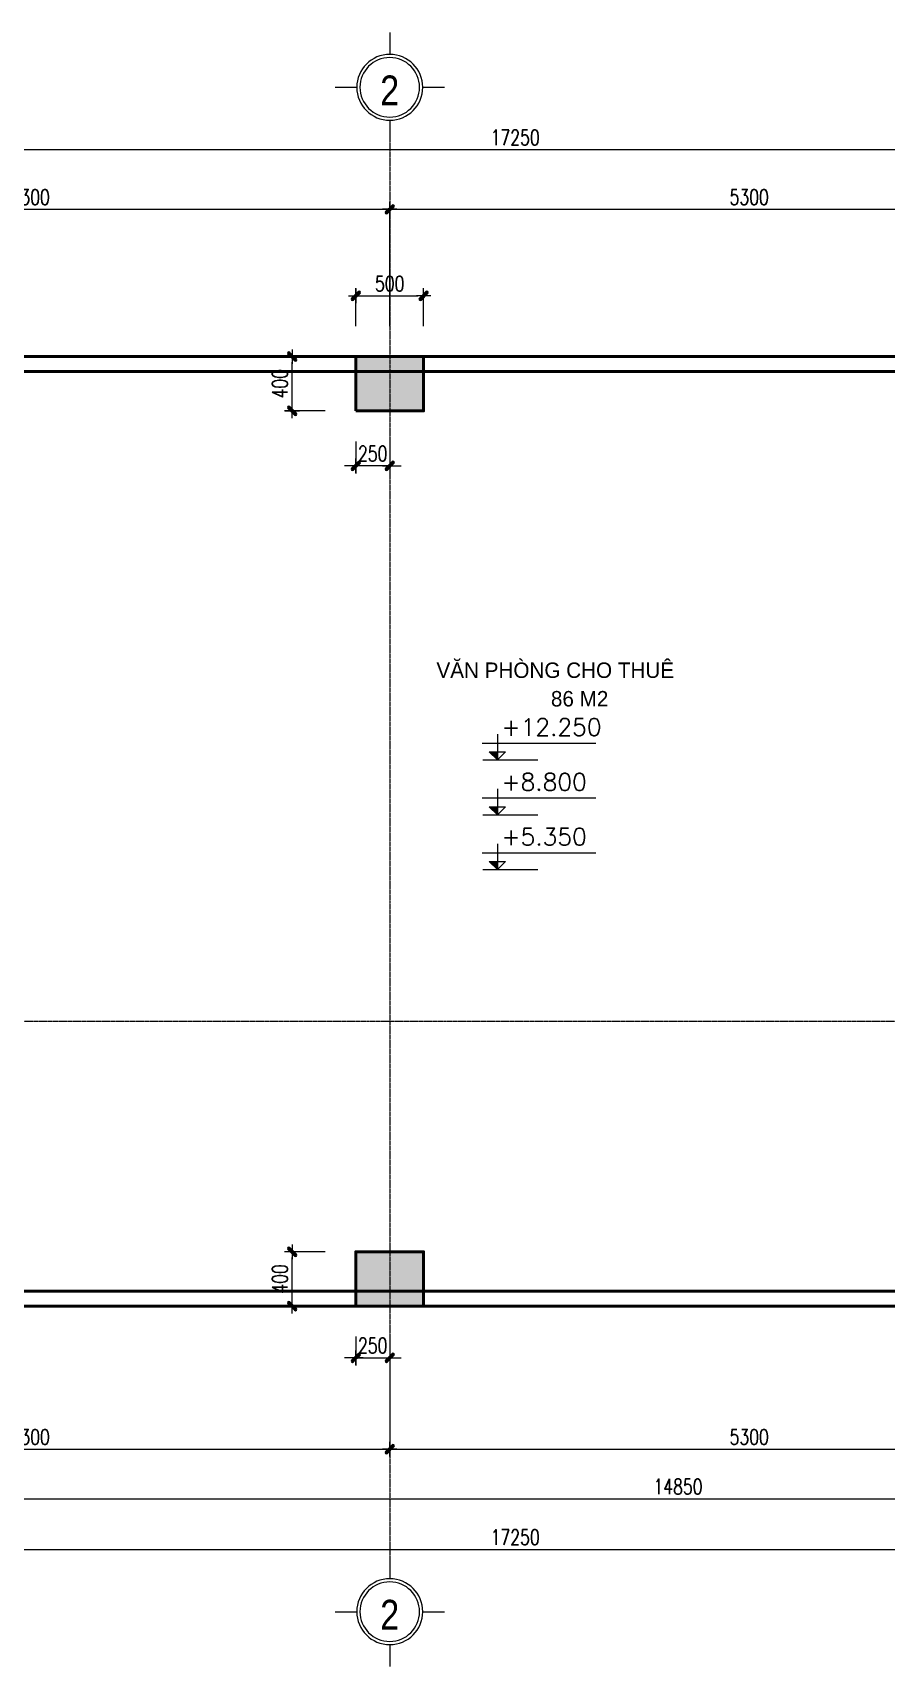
# Model space of a CAD drawing. Extents: x -165145 to 691808, y -202842 to 311040.
# Drawn here: x 551715 to 558008, y 80372 to 92417 of the extents above; entities that cross this region are included whole.
import ezdxf
from ezdxf.enums import TextEntityAlignment as Align

# ---------------------------------------------------------------- set-up
doc = ezdxf.new("R2010")
doc.units = 0
doc.header["$LTSCALE"] = 10
doc.header["$MEASUREMENT"] = 0
doc.linetypes.add('HIDDEN', pattern=[2.3807, 1.587, -0.7937])
doc.linetypes.add('TIM', pattern=[26.01, 10, -3, 0.01, -3, 10])
doc.layers.get('0').update_dxf_attribs({"linetype": 'CONTINUOUS'})
doc.layers.get('Defpoints').update_dxf_attribs({"color": 5, "linetype": 'CONTINUOUS'})
for name, color, linetype, lineweight in [('ARROWS', 1, 'CONTINUOUS', 0), ('DIM', 8, 'CONTINUOUS', 13), ('GE_KC_NETKHUAT', 9, 'HIDDEN', 20), ('netchia', 2, 'CONTINUOUS', 20), ('TEXT', 4, 'CONTINUOUS', 20), ('TRUC', 251, 'TIM', 5), ('wall', 7, 'CONTINUOUS', 50)]:
    doc.layers.add(name, color=color, linetype=linetype, lineweight=lineweight)
doc.styles.add('ROMANS', font='romans', dxfattribs={"width": 0.75, "bigfont": 'vns'})
doc.styles.add('STYLE1', font='')
doc.styles.add('VNARIALH', font='', dxfattribs={"width": 0.75})
doc.styles.add('VnArialNarrowH', font='')
doc.styles.get('STYLE1').set_extended_font_data('.VnAvantH')
doc.styles.get('VNARIALH').set_extended_font_data('.VnArialH')
doc.styles.get('VnArialNarrowH').set_extended_font_data('.VnArial NarrowH')
doc.dimstyles.new('fit0.75', dxfattribs={"dimscale": 0.5625, "dimtxt": 200, "dimasz": 75, "dimexe": 100, "dimexo": 400, "dimgap": 0.03, "dimtad": 0, "dimdec": 0, "dimdsep": 46, "dimtxsty": 'ROMANS', "dimblk": 'alex', "dimcen": 150, "dimclrd": 8, "dimclre": 8, "dimclrt": 7, "dimaunit": 1, "dimadec": 0, "dimazin": 0, "dimtfac": 0.072, "dimtdec": 0, "dimtix": 1, "dimtmove": 2, "dimatfit": 3, "dimldrblk": 'a-01', "dimfxl": 100, "dimtvp": 0.8, "dimtolj": 1, "dimarcsym": 0})

# ---------------------------------------------------------------- blocks, each defined once
blk = doc.blocks.new('tentruc')
at = {"layer": 'DIM'}
for p, q in [((0, 311), (0, 516)), ((-516, 0), (-311, 0)), ((-516, 0), (-311, 0)), ((311, 0), (516, 0)), ((311, 0), (516, 0)), ((0, -516), (0, -311))]:
    blk.add_line(p, q, dxfattribs=at)
at = {"layer": 'DIM', "ltscale": 0.5}
blk.add_circle((0, 0), 311, dxfattribs=at)
at = {"layer": 'DIM'}
blk.add_circle((0, 0), 281, dxfattribs=at)
at = {"layer": 'DIM', "color": 7, "linetype": 'ByBlock', "ltscale": 0.5, "style": 'VNARIALH', "width": 1.1}
blk.add_attdef('A', text='', height=281, dxfattribs=at).set_placement((0, -107), align=Align.CENTER)
blk = doc.blocks.new('alex')
at = {"layer": 'ARROWS'}
h = blk.add_hatch(color=1, dxfattribs=at)
edge = h.paths.add_edge_path()
edge.add_line((0.4, 0.74), (-0.74, -0.4))
edge.add_ellipse((-0.57, -0.57), major_axis=(0.17, 0.17), ratio=1, start_angle=90, end_angle=270)
edge.add_line((-0.4, -0.74), (0.74, 0.4))
edge.add_ellipse((0.57, 0.57), major_axis=(0.17, 0.17), ratio=1, start_angle=270, end_angle=450)
blk.add_lwpolyline([(0.4, 0.74), (-0.74, -0.4, 1), (-0.4, -0.74), (0.74, 0.4, 1)], format="xyb", close=True, dxfattribs=at)
at = {"layer": 'netchia', "color": 2}
for p, q in [((1.27, 0), (-1.27, 0)), ((0, -1.27), (0, 1.27))]:
    blk.add_line(p, q, dxfattribs=at)
blk = doc.blocks.new('*D240')
at = {"layer": 'Defpoints', "color": 0, "ltscale": 0.05, "transparency": 16777216}
for p in [(1196016, -197134), (1196485, -197134), (1196485, -197534)]:
    blk.add_point(p, dxfattribs=at)
at = {"layer": 'DIM', "color": 8, "lineweight": -2, "ltscale": 0.05, "transparency": 16777216}
for p, q in [((1196260, -197134), (1195959, -197134)), ((1196016, -197492), (1196016, -197176)), ((1196260, -197534), (1195959, -197534))]:
    blk.add_line(p, q, dxfattribs=at)
at = {"layer": 'DIM', "color": 8, "lineweight": -2, "ltscale": 0.05, "transparency": 16777216, "xscale": 42.1875, "yscale": 42.1875, "zscale": 42.1875}
for p, rotation in [((1196016, -197134), 90), ((1196016, -197534), 270)]:
    blk.add_blockref('alex', p, dxfattribs=dict(at, rotation=rotation))
at = {"layer": 'DIM', "color": 7, "ltscale": 0.05, "transparency": 16777216, "insert": (1195926, -197334), "char_height": 112.5, "attachment_point": 5, "rotation": 90, "style": 'ROMANS'}
blk.add_mtext('\\A1;400', dxfattribs=at)
blk = doc.blocks.new('a-01')
at = {"layer": 'ARROWS'}
blk.add_hatch(color=256, dxfattribs=at).paths.add_polyline_path([(-1.8, 0.49), (-1.8, -0.49), (0, 0)])
at = {"layer": 'netchia'}
blk.add_lwpolyline([(-1.8, 0.49), (-1.8, -0.49), (0, 0), (0, 0)], close=True, dxfattribs=at)
blk = doc.blocks.new('*D241')
at = {"layer": 'Defpoints', "color": 0, "ltscale": 0.05, "transparency": 16777216}
for p in [(1196016, -190534), (1196485, -190534), (1196485, -190934)]:
    blk.add_point(p, dxfattribs=at)
at = {"layer": 'DIM', "color": 8, "lineweight": -2, "ltscale": 0.05, "transparency": 16777216}
for p, q in [((1196260, -190534), (1195959, -190534)), ((1196016, -190892), (1196016, -190576)), ((1196260, -190934), (1195959, -190934))]:
    blk.add_line(p, q, dxfattribs=at)
at = {"layer": 'DIM', "color": 8, "lineweight": -2, "ltscale": 0.05, "transparency": 16777216, "xscale": 42.1875, "yscale": 42.1875, "zscale": 42.1875}
for p, rotation in [((1196016, -190534), 90), ((1196016, -190934), 270)]:
    blk.add_blockref('alex', p, dxfattribs=dict(at, rotation=rotation))
at = {"layer": 'DIM', "color": 7, "ltscale": 0.05, "transparency": 16777216, "insert": (1195926, -190734), "char_height": 112.5, "attachment_point": 5, "rotation": 90, "style": 'ROMANS'}
blk.add_mtext('\\A1;400', dxfattribs=at)
blk = doc.blocks.new('*D245')
at = {"layer": 'Defpoints', "color": 0, "ltscale": 0.05, "transparency": 16777216}
for p in [(1196735, -189448), (1191435, -190534), (1196735, -190534)]:
    blk.add_point(p, dxfattribs=at)
at = {"layer": 'DIM', "color": 8, "lineweight": -2, "ltscale": 0.05, "transparency": 16777216}
for p, q in [((1191435, -190309), (1191435, -189392)), ((1191477, -189448), (1196693, -189448)), ((1196735, -190309), (1196735, -189392))]:
    blk.add_line(p, q, dxfattribs=at)
at = {"layer": 'DIM', "color": 8, "lineweight": -2, "ltscale": 0.05, "transparency": 16777216, "xscale": 42.1875, "yscale": 42.1875, "zscale": 42.1875, "rotation": 180}
blk.add_blockref('alex', (1191435, -189448), dxfattribs=at)
at = {"layer": 'DIM', "color": 8, "lineweight": -2, "ltscale": 0.05, "transparency": 16777216, "xscale": 42.1875, "yscale": 42.1875, "zscale": 42.1875}
blk.add_blockref('alex', (1196735, -189448), dxfattribs=at)
at = {"layer": 'DIM', "color": 7, "ltscale": 0.05, "transparency": 16777216, "insert": (1194085, -189358), "char_height": 112.5, "attachment_point": 5, "style": 'ROMANS'}
blk.add_mtext('\\A1;5300', dxfattribs=at)
blk = doc.blocks.new('*D262')
at = {"layer": 'Defpoints', "color": 0, "transparency": 16777216}
for p in [(1196485, -197534), (1196735, -197534), (1196735, -197915)]:
    blk.add_point(p, dxfattribs=at)
at = {"layer": 'DIM', "color": 8, "lineweight": -2, "transparency": 16777216}
for p, q in [((1196485, -197759), (1196485, -197971)), ((1196735, -197759), (1196735, -197971)), ((1196443, -197915), (1196401, -197915)), ((1196485, -197915), (1196735, -197915)), ((1196777, -197915), (1196819, -197915))]:
    blk.add_line(p, q, dxfattribs=at)
at = {"layer": 'DIM', "color": 8, "lineweight": -2, "transparency": 16777216, "xscale": 42.1875, "yscale": 42.1875, "zscale": 42.1875}
blk.add_blockref('alex', (1196485, -197915), dxfattribs=at)
at = {"layer": 'DIM', "color": 8, "lineweight": -2, "transparency": 16777216, "xscale": 42.1875, "yscale": 42.1875, "zscale": 42.1875, "rotation": 180}
blk.add_blockref('alex', (1196735, -197915), dxfattribs=at)
at = {"layer": 'DIM', "color": 7, "transparency": 16777216, "insert": (1196610, -197825), "char_height": 112.5, "attachment_point": 5, "style": 'ROMANS'}
blk.add_mtext('\\A1;250', dxfattribs=at)
blk = doc.blocks.new('cot0.000')
at = {"linetype": 'ByBlock', "ltscale": 0.5}
blk.add_hatch(color=7, dxfattribs=at).paths.add_polyline_path([(0, 65), (-67, 65), (0, 0)])
at = {"color": 7, "linetype": 'ByBlock', "ltscale": 0.5}
for p, q in [((-124, 138), (807, 138)), ((0, 212), (0, 0)), ((-121, 0), (332, 0)), ((0, 0), (-67, 65)), ((-67, 65), (67, 65)), ((0, 0), (67, 65))]:
    blk.add_line(p, q, dxfattribs=at)
at = {"color": 7, "linetype": 'ByBlock', "ltscale": 0.5, "style": 'ROMANS'}
blk.add_attdef('%%P0.000', (33, 199), '', height=141, dxfattribs=at)
blk = doc.blocks.new('*D269')
at = {"layer": 'Defpoints', "color": 0, "transparency": 16777216}
for p in [(1191435, -197162), (1206285, -197162), (1206285, -198955)]:
    blk.add_point(p, dxfattribs=at)
at = {"layer": 'DIM', "color": 8, "lineweight": -2, "transparency": 16777216}
for p, q in [((1191435, -197387), (1191435, -199011)), ((1206285, -197387), (1206285, -199011)), ((1191477, -198955), (1206243, -198955))]:
    blk.add_line(p, q, dxfattribs=at)
at = {"layer": 'DIM', "color": 8, "lineweight": -2, "transparency": 16777216, "xscale": 42.1875, "yscale": 42.1875, "zscale": 42.1875, "rotation": 180}
blk.add_blockref('alex', (1191435, -198955), dxfattribs=at)
at = {"layer": 'DIM', "color": 8, "lineweight": -2, "transparency": 16777216, "xscale": 42.1875, "yscale": 42.1875, "zscale": 42.1875}
blk.add_blockref('alex', (1206285, -198955), dxfattribs=at)
at = {"layer": 'DIM', "color": 7, "transparency": 16777216, "insert": (1198860, -198865), "char_height": 112.5, "attachment_point": 5, "style": 'ROMANS'}
blk.add_mtext('\\A1;14850', dxfattribs=at)
blk = doc.blocks.new('*D273')
at = {"layer": 'Defpoints', "color": 0, "transparency": 16777216}
for p in [(1196735, -197534), (1202035, -197534), (1202035, -198589)]:
    blk.add_point(p, dxfattribs=at)
at = {"layer": 'DIM', "color": 8, "lineweight": -2, "transparency": 16777216}
for p, q in [((1196735, -197759), (1196735, -198646)), ((1202035, -197759), (1202035, -198646)), ((1196777, -198589), (1201993, -198589))]:
    blk.add_line(p, q, dxfattribs=at)
at = {"layer": 'DIM', "color": 8, "lineweight": -2, "transparency": 16777216, "xscale": 42.1875, "yscale": 42.1875, "zscale": 42.1875, "rotation": 180}
blk.add_blockref('alex', (1196735, -198589), dxfattribs=at)
at = {"layer": 'DIM', "color": 8, "lineweight": -2, "transparency": 16777216, "xscale": 42.1875, "yscale": 42.1875, "zscale": 42.1875}
blk.add_blockref('alex', (1202035, -198589), dxfattribs=at)
at = {"layer": 'DIM', "color": 7, "transparency": 16777216, "insert": (1199385, -198499), "char_height": 112.5, "attachment_point": 5, "style": 'ROMANS'}
blk.add_mtext('\\A1;5300', dxfattribs=at)
blk = doc.blocks.new('*D274')
at = {"layer": 'Defpoints', "color": 0, "transparency": 16777216}
for p in [(1191435, -197534), (1196735, -197534), (1196735, -198589)]:
    blk.add_point(p, dxfattribs=at)
at = {"layer": 'DIM', "color": 8, "lineweight": -2, "transparency": 16777216}
for p, q in [((1191435, -197759), (1191435, -198646)), ((1196735, -197759), (1196735, -198646)), ((1191477, -198589), (1196693, -198589))]:
    blk.add_line(p, q, dxfattribs=at)
at = {"layer": 'DIM', "color": 8, "lineweight": -2, "transparency": 16777216, "xscale": 42.1875, "yscale": 42.1875, "zscale": 42.1875, "rotation": 180}
blk.add_blockref('alex', (1191435, -198589), dxfattribs=at)
at = {"layer": 'DIM', "color": 8, "lineweight": -2, "transparency": 16777216, "xscale": 42.1875, "yscale": 42.1875, "zscale": 42.1875}
blk.add_blockref('alex', (1196735, -198589), dxfattribs=at)
at = {"layer": 'DIM', "color": 7, "transparency": 16777216, "insert": (1194085, -198499), "char_height": 112.5, "attachment_point": 5, "style": 'ROMANS'}
blk.add_mtext('\\A1;5300', dxfattribs=at)
blk = doc.blocks.new('*D278')
at = {"layer": 'Defpoints', "color": 0, "transparency": 16777216}
for p in [(1202035, -189448), (1196735, -190534), (1202035, -190534)]:
    blk.add_point(p, dxfattribs=at)
at = {"layer": 'DIM', "color": 8, "lineweight": -2, "transparency": 16777216}
for p, q in [((1196735, -190309), (1196735, -189392)), ((1196777, -189448), (1201993, -189448)), ((1202035, -190309), (1202035, -189392))]:
    blk.add_line(p, q, dxfattribs=at)
at = {"layer": 'DIM', "color": 8, "lineweight": -2, "transparency": 16777216, "xscale": 42.1875, "yscale": 42.1875, "zscale": 42.1875, "rotation": 180}
blk.add_blockref('alex', (1196735, -189448), dxfattribs=at)
at = {"layer": 'DIM', "color": 8, "lineweight": -2, "transparency": 16777216, "xscale": 42.1875, "yscale": 42.1875, "zscale": 42.1875}
blk.add_blockref('alex', (1202035, -189448), dxfattribs=at)
at = {"layer": 'DIM', "color": 7, "transparency": 16777216, "insert": (1199385, -189358), "char_height": 112.5, "attachment_point": 5, "style": 'ROMANS'}
blk.add_mtext('\\A1;5300', dxfattribs=at)
blk = doc.blocks.new('*D282')
at = {"layer": 'Defpoints', "color": 0, "transparency": 16777216}
for p in [(1206285, -189008), (1189035, -190534), (1206285, -190534)]:
    blk.add_point(p, dxfattribs=at)
at = {"layer": 'DIM', "color": 8, "lineweight": -2, "transparency": 16777216}
for p, q in [((1189035, -190309), (1189035, -188952)), ((1206285, -190309), (1206285, -188952)), ((1189077, -189008), (1206243, -189008))]:
    blk.add_line(p, q, dxfattribs=at)
at = {"layer": 'DIM', "color": 8, "lineweight": -2, "transparency": 16777216, "xscale": 42.1875, "yscale": 42.1875, "zscale": 42.1875, "rotation": 180}
blk.add_blockref('alex', (1189035, -189008), dxfattribs=at)
at = {"layer": 'DIM', "color": 8, "lineweight": -2, "transparency": 16777216, "xscale": 42.1875, "yscale": 42.1875, "zscale": 42.1875}
blk.add_blockref('alex', (1206285, -189008), dxfattribs=at)
at = {"layer": 'DIM', "color": 7, "transparency": 16777216, "insert": (1197660, -188918), "char_height": 112.5, "attachment_point": 5, "style": 'ROMANS'}
blk.add_mtext('\\A1;17250', dxfattribs=at)
blk = doc.blocks.new('*D283')
at = {"layer": 'Defpoints', "color": 0, "transparency": 16777216}
for p in [(1189035, -197534), (1206285, -198058), (1206285, -199328)]:
    blk.add_point(p, dxfattribs=at)
at = {"layer": 'DIM', "color": 8, "lineweight": -2, "transparency": 16777216}
for p, q in [((1189035, -197759), (1189035, -199384)), ((1206285, -198283), (1206285, -199384)), ((1189077, -199328), (1206243, -199328))]:
    blk.add_line(p, q, dxfattribs=at)
at = {"layer": 'DIM', "color": 8, "lineweight": -2, "transparency": 16777216, "xscale": 42.1875, "yscale": 42.1875, "zscale": 42.1875, "rotation": 180}
blk.add_blockref('alex', (1189035, -199328), dxfattribs=at)
at = {"layer": 'DIM', "color": 8, "lineweight": -2, "transparency": 16777216, "xscale": 42.1875, "yscale": 42.1875, "zscale": 42.1875}
blk.add_blockref('alex', (1206285, -199328), dxfattribs=at)
at = {"layer": 'DIM', "color": 7, "transparency": 16777216, "insert": (1197660, -199238), "char_height": 112.5, "attachment_point": 5, "style": 'ROMANS'}
blk.add_mtext('\\A1;17250', dxfattribs=at)
blk = doc.blocks.new('*D234')
at = {"layer": 'Defpoints', "color": 0, "transparency": 16777216}
for p in [(1196985, -190086), (1196485, -190534), (1196985, -190534)]:
    blk.add_point(p, dxfattribs=at)
at = {"layer": 'DIM', "color": 8, "lineweight": -2, "transparency": 16777216}
for p, q in [((1196485, -190309), (1196485, -190030)), ((1196985, -190309), (1196985, -190030)), ((1196527, -190086), (1196943, -190086))]:
    blk.add_line(p, q, dxfattribs=at)
at = {"layer": 'DIM', "color": 8, "lineweight": -2, "transparency": 16777216, "xscale": 42.1875, "yscale": 42.1875, "zscale": 42.1875, "rotation": 180}
blk.add_blockref('alex', (1196485, -190086), dxfattribs=at)
at = {"layer": 'DIM', "color": 8, "lineweight": -2, "transparency": 16777216, "xscale": 42.1875, "yscale": 42.1875, "zscale": 42.1875}
blk.add_blockref('alex', (1196985, -190086), dxfattribs=at)
at = {"layer": 'DIM', "color": 7, "transparency": 16777216, "insert": (1196735, -189996), "char_height": 112.5, "attachment_point": 5, "style": 'ROMANS'}
blk.add_mtext('\\A1;500', dxfattribs=at)
blk = doc.blocks.new('*D235')
at = {"layer": 'Defpoints', "color": 0, "transparency": 16777216}
for p in [(1196485, -190934), (1196735, -190934), (1196485, -191339)]:
    blk.add_point(p, dxfattribs=at)
at = {"layer": 'DIM', "color": 8, "lineweight": -2, "transparency": 16777216}
for p, q in [((1196485, -191159), (1196485, -191395)), ((1196735, -191159), (1196735, -191395)), ((1196443, -191339), (1196401, -191339)), ((1196735, -191339), (1196485, -191339)), ((1196777, -191339), (1196819, -191339))]:
    blk.add_line(p, q, dxfattribs=at)
at = {"layer": 'DIM', "color": 8, "lineweight": -2, "transparency": 16777216, "xscale": 42.1875, "yscale": 42.1875, "zscale": 42.1875}
blk.add_blockref('alex', (1196485, -191339), dxfattribs=at)
at = {"layer": 'DIM', "color": 8, "lineweight": -2, "transparency": 16777216, "xscale": 42.1875, "yscale": 42.1875, "zscale": 42.1875, "rotation": 180}
blk.add_blockref('alex', (1196735, -191339), dxfattribs=at)
at = {"layer": 'DIM', "color": 7, "transparency": 16777216, "insert": (1196610, -191249), "char_height": 112.5, "attachment_point": 5, "style": 'ROMANS'}
blk.add_mtext('\\A1;250', dxfattribs=at)
blk = doc.blocks.new('A$C1ec07113')
at = {"layer": 'wall', "ltscale": 0.05}
h = blk.add_hatch(dxfattribs=at)
h.set_pattern_fill('AR-CONC', color=256, style=0)
h.set_pattern_definition([(310, (-986924.6383, -113304.732), (7.172601826, 0.62752135), [0.75, -8.25]), (5, (-986924.638, -113304.732), (-1.387513336, -7.521921337), [0.6, -6.6]), (259.5486, (-986924.0406, -113304.6796), (5.785093817, -6.89439542), [0.6374019, -7.01142112]), (313.8158, (-986924.638, -113306.732), (10.67241049, 1.65519014), [1.125, -12.375]), (263.3644, (-986923.749, -113306.594), (9.34662706, -9.74117871), [0.95610288, -10.51713]), (8.8158, (-986924.638, -113306.732), (9.34661945, -9.74118601), [0.9, -9.9]), (339, (-986923.6383, -113306.232), (5.96907052, 4.026188907), [0.75, -8.25]), (34, (-986923.638, -113306.232), (2.43315332, -7.25150045), [0.6, -6.6]), (288.5486, (-986923.141, -113305.8964), (8.402226286, -3.225304967), [0.6374019, -7.01142112]), (322.5, (-986924.6383, -113304.732), (0.121598553, -3.328938538), [0, -6.52, 0, -6.7, 0, -6.625]), (352.5, (-986924.6383, -113304.732), (2.630695374, -3.944117119), [0, -3.82, 0, -6.37, 0, -2.525]), (32.5, (-986926.8683, -113304.732), (5.338224362, 0.225548717), [0, -2.5, 0, -7.8, 0, -10.35]), (42.5, (-986927.8683, -113304.732), (5.831861693, -1.001049823), [0, -3.25, 0, -5.18, 0, -7.35])])
h.paths.add_polyline_path([(15157.5, 57555.9), (14657.5, 57555.9), (14657.5, 57155.9), (15157.5, 57155.9)])
h = blk.add_hatch(dxfattribs=at)
h.set_pattern_fill('AR-CONC', color=256, style=0)
h.set_pattern_definition([(310, (-986924.6383, -119904.7266), (7.172601826, 0.62752135), [0.75, -8.25]), (5, (-986924.638, -119904.7266), (-1.387513336, -7.521921337), [0.6, -6.6]), (259.5486, (-986924.0406, -119904.674), (5.785093817, -6.89439542), [0.6374019, -7.01142112]), (313.8158, (-986924.638, -119906.727), (10.67241049, 1.65519014), [1.125, -12.375]), (263.3644, (-986923.749, -119906.589), (9.34662706, -9.74117871), [0.95610288, -10.51713]), (8.8158, (-986924.638, -119906.727), (9.34661945, -9.74118601), [0.9, -9.9]), (339, (-986923.6383, -119906.2266), (5.96907052, 4.026188907), [0.75, -8.25]), (34, (-986923.638, -119906.2266), (2.43315332, -7.25150045), [0.6, -6.6]), (288.5486, (-986923.141, -119905.891), (8.402226286, -3.225304967), [0.6374019, -7.01142112]), (322.5, (-986924.6383, -119904.7266), (0.121598553, -3.328938538), [0, -6.52, 0, -6.7, 0, -6.625]), (352.5, (-986924.6383, -119904.7266), (2.630695374, -3.944117119), [0, -3.82, 0, -6.37, 0, -2.525]), (32.5, (-986926.8683, -119904.7266), (5.338224362, 0.225548717), [0, -2.5, 0, -7.8, 0, -10.35]), (42.5, (-986927.8683, -119904.7266), (5.831861693, -1.001049823), [0, -3.25, 0, -5.18, 0, -7.35])])
h.paths.add_polyline_path([(15157.5, 50955.9), (14657.5, 50955.9), (14657.5, 50555.9), (15157.5, 50555.9)])
at = {"layer": 'TRUC', "ltscale": 0.05}
for p, q in [((14907.5, 59138.3), (14907.5, 48705.8)), ((5131.3, 57555.9), (26472.1, 57555.9)), ((5131.3, 52655.9), (26472.1, 52655.9)), ((5131.3, 50555.9), (26653.4, 50555.9))]:
    blk.add_line(p, q, dxfattribs=at)
at = {"layer": 'wall', "ltscale": 0.05}
for p, q in [((7207.8, 57555.9), (24457.5, 57555.9)), ((7538.2, 57445.9), (20970.9, 57445.9)), ((24457.5, 50665.9), (8137.5, 50665.9)), ((26179.8, 50555.9), (7208.2, 50555.9))]:
    blk.add_line(p, q, dxfattribs=at)
for points in [[(14657.5, 57155.9), (15157.5, 57155.9), (15157.5, 57555.9), (14657.5, 57555.9)], [(14657.5, 50555.9), (15157.5, 50555.9), (15157.5, 50955.9), (14657.5, 50955.9)]]:
    blk.add_lwpolyline(points, close=True, dxfattribs=at)
at = {"layer": 'TEXT'}
ref = blk.add_blockref('tentruc', (14907.5, 59541.2), dxfattribs=dict(at, xscale=-0.78125, yscale=0.78125, zscale=0.78125, rotation=180))
ref.add_attrib('A', '2', dxfattribs={"color": 7, "linetype": 'ByBlock', "ltscale": 0.5, "height": 219.7, "style": 'VnArialNarrowH'}).set_placement((14907.5, 59408.7), align=Align.CENTER)
ref = blk.add_blockref('cot0.000', (15701.6, 54582.6), dxfattribs=dict(at, xscale=0.9000000000232831, yscale=0.9000000000232831, zscale=0.9000000000232831))
ref.add_attrib('%%P0.000', '+12.250', (15731.3, 54761.2), dxfattribs={"layer": 'DIM', "color": 7, "linetype": 'ByBlock', "ltscale": 0.5, "height": 126.56, "style": 'ROMANS'})
ref = blk.add_blockref('cot0.000', (15701.6, 54178.3), dxfattribs=dict(at, xscale=0.9000000000232831, yscale=0.9000000000232831, zscale=0.9000000000232831))
ref.add_attrib('%%P0.000', '+8.800', (15731.3, 54357), dxfattribs={"layer": 'DIM', "color": 7, "linetype": 'ByBlock', "ltscale": 0.5, "height": 126.56, "style": 'ROMANS'})
ref = blk.add_blockref('cot0.000', (15701.6, 53774.1), dxfattribs=dict(at, xscale=0.9000000000232831, yscale=0.9000000000232831, zscale=0.9000000000232831))
ref.add_attrib('%%P0.000', '+5.350', (15731.3, 53952.8), dxfattribs={"layer": 'DIM', "color": 7, "linetype": 'ByBlock', "ltscale": 0.5, "height": 126.56, "style": 'ROMANS'})
ref = blk.add_blockref('tentruc', (14907.5, 48302.8), dxfattribs=dict(at, xscale=-0.78125, yscale=0.78125, zscale=0.78125, rotation=180))
ref.add_attrib('A', '2', dxfattribs={"color": 7, "linetype": 'ByBlock', "ltscale": 0.5, "height": 219.7, "style": 'VnArialNarrowH'}).set_placement((14907.5, 48170.3), align=Align.CENTER)
at = {"layer": 'TEXT', "style": 'STYLE1'}
for s, height, p in [('VĂN PHÒNG CHO THUÊ', 113.906, (15252.1, 55186.8)), ('86 M2', 113.91, (16095.8, 54976.6))]:
    blk.add_text(s, height=height, dxfattribs=at).set_placement(p)
at = {"layer": 'DIM'}
for base, p1, p2, picture, middle in [((24457.5, 59082), (7207.5, 57555.9), (24457.5, 57555.9), '*D282', (15832.5, 59172)), ((20207.5, 58641.6), (14907.5, 57555.9), (20207.5, 57555.9), '*D278', (17557.5, 58731.6)), ((15157.5, 58003.5), (14657.5, 57555.9), (15157.5, 57555.9), '*D234', (14907.5, 58093.5)), ((14657.5, 56751), (14907.5, 57155.9), (14657.5, 57155.9), '*D235', (14782.5, 56841)), ((24457.5, 49134.6), (9607.5, 50928.1), (24457.5, 50928.1), '*D269', (17032.5, 49224.6)), ((24457.5, 48762), (7207.5, 50555.9), (24457.5, 50031.3), '*D283', (15832.5, 48852)), ((14907.5, 49500.5), (9607.5, 50555.9), (14907.5, 50555.9), '*D274', (12257.5, 49590.5)), ((14907.5, 50174.7), (14657.5, 50555.9), (14907.5, 50555.9), '*D262', (14782.5, 50264.7)), ((20207.5, 49500.5), (14907.5, 50555.9), (20207.5, 50555.9), '*D273', (17557.5, 49590.5))]:
    dim = blk.add_linear_dim(base=base, p1=p1, p2=p2, dimstyle='fit0.75', dxfattribs=at)
    dim.commit()
    dim.dimension.update_dxf_attribs({"geometry": picture, "text_midpoint": middle, "insert": (-1181827.5, 248089.8)})
at = {"layer": 'DIM', "ltscale": 0.05}
dim = blk.add_linear_dim(base=(14907.5, 58641.6), p1=(9607.5, 57555.9), p2=(14907.5, 57555.9), dimstyle='fit0.75', dxfattribs=at)
dim.commit()
dim.dimension.update_dxf_attribs({"geometry": '*D245', "text_midpoint": (12257.5, 58731.6), "insert": (-1181827.5, 248089.8)})
for base, p1, p2, picture, middle in [((14188, 57555.9), (14657.5, 57155.9), (14657.5, 57555.9), '*D241', (14098, 57355.9)), ((14188, 50955.9), (14657.5, 50555.9), (14657.5, 50955.9), '*D240', (14098, 50755.9))]:
    dim = blk.add_linear_dim(base=base, p1=p1, p2=p2, angle=270, dimstyle='fit0.75', dxfattribs=at)
    dim.commit()
    dim.dimension.update_dxf_attribs({"geometry": picture, "text_midpoint": middle, "insert": (-1181827.5, 248089.8)})

msp = doc.modelspace()

# ---------------------------------------------------------------- block references
at = {"layer": 'GE_KC_NETKHUAT'}
msp.add_blockref('A$C1ec07113', (539439.64737, 32472.52756), dxfattribs=at)

doc.saveas('drawing.dxf')
